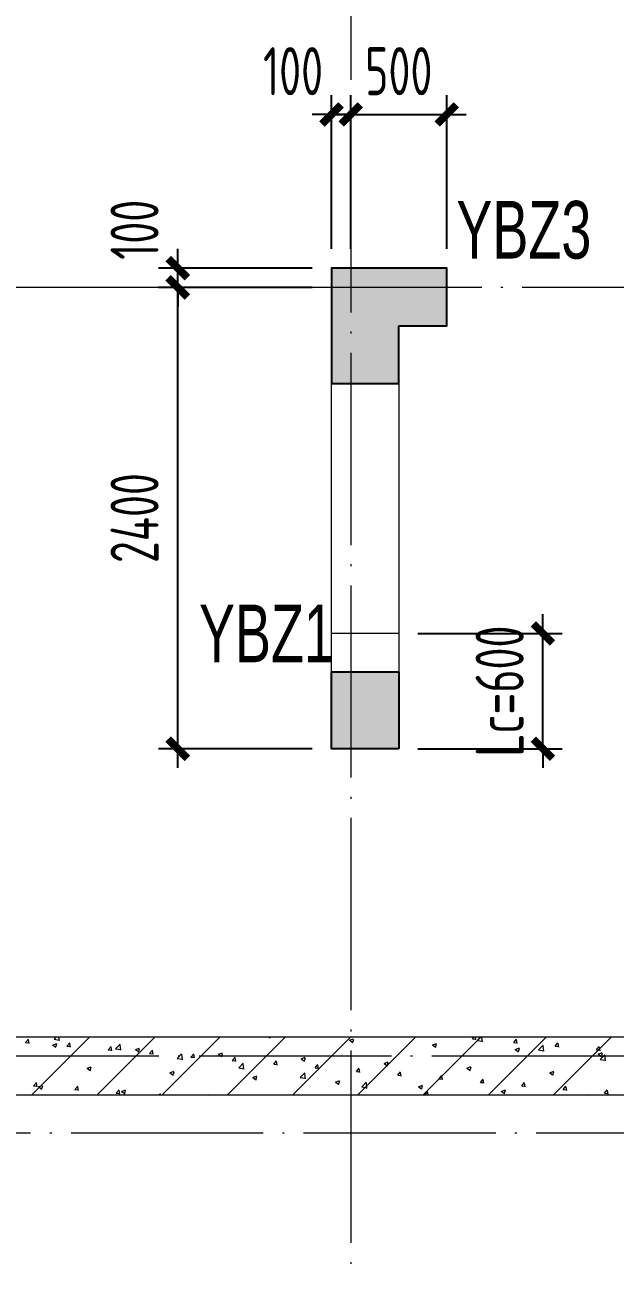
# Model space of a CAD drawing. Extents: x 5874492 to 7194610, y -939842 to -279257.
# Drawn here: x 6299649 to 6302720, y -477011 to -470524 of the extents above; entities that cross this region are included whole.
import ezdxf

# ---------------------------------------------------------------- set-up
doc = ezdxf.new("R2010")
doc.units = 0
doc.header["$LTSCALE"] = 1000
doc.linetypes.add('DOTE', pattern=[2.42, 2, -0.2, 0.02, -0.2])
for name, color, linetype, lineweight in [('A-标注-内部轴号', 105, 'Continuous', 15), ('A-轴线-塔楼', 1, 'DOTE', 9), ('A-轴线-隔墙', 41, 'DOTE', 9), ('S-基础-DQ', 6, 'Continuous', 20), ('S-基础-HATCH', 251, 'Continuous', 20), ('S-墙柱-DIM', 3, 'Continuous', 20), ('S-墙柱-Lc填充', 8, 'Continuous', 20), ('S-墙柱-WALL', 6, 'Continuous', 20), ('S-轴网-轴线', 1, 'DOTE', 9), ('S-通用-TEXT', 7, 'Continuous', 20)]:
    doc.layers.add(name, color=color, linetype=linetype, lineweight=lineweight)
doc.layers.add('COLU_TH', color=5, linetype='Continuous')
doc.styles.add('BW_Dim', font='Bweng.shx', dxfattribs={"width": 0.7, "bigfont": 'hztxt.shx'})
doc.styles.add('TSSD_Dimension', font='tssdeng.shx', dxfattribs={"width": 0.7, "bigfont": 'tssdchn.shx'})
doc.dimstyles.new('TSSD_100_100', dxfattribs={"dimtxt": 250, "dimasz": 100, "dimexe": 100, "dimexo": 100, "dimgap": 100, "dimtad": 1, "dimdec": 0, "dimzin": 0, "dimdsep": 46, "dimtxsty": 'TSSD_Dimension', "dimblk": 'ARCHTICK', "dimcen": 0, "dimdle": 100, "dimclrt": 7, "dimadec": 0, "dimazin": 0, "dimtfac": 1, "dimtdec": 0, "dimtix": 1, "dimtmove": 2, "dimatfit": 0, "dimfxl": 0, "dimtolj": 1, "dimtzin": 0, "dimarcsym": 0})

# ---------------------------------------------------------------- blocks, each defined once
blk = doc.blocks.new('_ArchTick')
at = {"color": 0, "linetype": 'ByBlock', "const_width": 0.4}
blk.add_lwpolyline([(-0.5, -0.5), (0.5, 0.5)], dxfattribs=at)
blk = doc.blocks.new('*D2040')
at = {"layer": 'Defpoints', "color": 0, "transparency": 16777216}
for p in [(6300444.5, -471889.2), (6301244.5, -471889.2), (6301244.5, -474289.2)]:
    blk.add_point(p, dxfattribs=at)
at = {"layer": 'S-墙柱-DIM', "color": 0, "lineweight": -2, "transparency": 16777216}
for p, q in [((6300444.5, -474389.2), (6300444.5, -471789.2)), ((6301144.5, -471889.2), (6300344.5, -471889.2)), ((6301144.5, -474289.2), (6300344.5, -474289.2))]:
    blk.add_line(p, q, dxfattribs=at)
at = {"layer": 'S-墙柱-DIM', "color": 0, "lineweight": -2, "transparency": 16777216, "xscale": 100, "yscale": 100, "zscale": 100}
for p, rotation in [((6300444.5, -471889.2), 90), ((6300444.5, -474289.2), 270)]:
    blk.add_blockref('_ArchTick', p, dxfattribs=dict(at, rotation=rotation))
at = {"layer": 'S-墙柱-DIM', "color": 7, "transparency": 16777216, "insert": (6300219.5, -473089.2), "char_height": 250, "attachment_point": 5, "rotation": 90, "style": 'TSSD_Dimension'}
blk.add_mtext('\\A1;2400', dxfattribs=at)
blk = doc.blocks.new('*D2041')
at = {"layer": 'Defpoints', "color": 0, "transparency": 16777216}
for p in [(6300444.5, -471789.2), (6301244.5, -471789.2), (6301244.5, -471889.2)]:
    blk.add_point(p, dxfattribs=at)
at = {"layer": 'S-墙柱-DIM', "color": 0, "lineweight": -2, "transparency": 16777216}
for p, q in [((6300444.5, -471789.2), (6300444.5, -471689.2)), ((6301144.5, -471789.2), (6300344.5, -471789.2)), ((6300444.5, -471889.2), (6300444.5, -471789.2)), ((6301144.5, -471889.2), (6300344.5, -471889.2)), ((6300444.5, -471889.2), (6300444.5, -471989.2))]:
    blk.add_line(p, q, dxfattribs=at)
at = {"layer": 'S-墙柱-DIM', "color": 0, "lineweight": -2, "transparency": 16777216, "xscale": 100, "yscale": 100, "zscale": 100}
for p, rotation in [((6300444.5, -471789.2), 270), ((6300444.5, -471889.2), 90)]:
    blk.add_blockref('_ArchTick', p, dxfattribs=dict(at, rotation=rotation))
at = {"layer": 'S-墙柱-DIM', "color": 7, "transparency": 16777216, "insert": (6300219.5, -471589.2), "char_height": 250, "attachment_point": 5, "rotation": 90, "style": 'TSSD_Dimension'}
blk.add_mtext('\\A1;100', dxfattribs=at)
blk = doc.blocks.new('*D2042')
at = {"layer": 'Defpoints', "color": 0, "transparency": 16777216}
for p in [(6301344.5, -470989.2), (6301244.5, -471789.2), (6301344.5, -471789.2)]:
    blk.add_point(p, dxfattribs=at)
at = {"layer": 'S-墙柱-DIM', "color": 0, "lineweight": -2, "transparency": 16777216}
for p, q in [((6301244.5, -471689.2), (6301244.5, -470889.2)), ((6301344.5, -471689.2), (6301344.5, -470889.2)), ((6301244.5, -470989.2), (6301144.5, -470989.2)), ((6301244.5, -470989.2), (6301344.5, -470989.2)), ((6301344.5, -470989.2), (6301444.5, -470989.2))]:
    blk.add_line(p, q, dxfattribs=at)
at = {"layer": 'S-墙柱-DIM', "color": 0, "lineweight": -2, "transparency": 16777216, "xscale": 100, "yscale": 100, "zscale": 100}
blk.add_blockref('_ArchTick', (6301244.5, -470989.2), dxfattribs=at)
at = {"layer": 'S-墙柱-DIM', "color": 0, "lineweight": -2, "transparency": 16777216, "xscale": 100, "yscale": 100, "zscale": 100, "rotation": 180}
blk.add_blockref('_ArchTick', (6301344.5, -470989.2), dxfattribs=at)
at = {"layer": 'S-墙柱-DIM', "color": 7, "transparency": 16777216, "insert": (6301044.5, -470764.2), "char_height": 250, "attachment_point": 5, "style": 'TSSD_Dimension'}
blk.add_mtext('\\A1;100', dxfattribs=at)
blk = doc.blocks.new('*D2043')
at = {"layer": 'Defpoints', "color": 0, "transparency": 16777216}
for p in [(6301844.5, -470989.2), (6301344.5, -471789.2), (6301844.5, -471789.2)]:
    blk.add_point(p, dxfattribs=at)
at = {"layer": 'S-墙柱-DIM', "color": 0, "lineweight": -2, "transparency": 16777216}
for p, q in [((6301344.5, -471689.2), (6301344.5, -470889.2)), ((6301844.5, -471689.2), (6301844.5, -470889.2)), ((6301344.5, -470989.2), (6301244.5, -470989.2)), ((6301344.5, -470989.2), (6301844.5, -470989.2)), ((6301844.5, -470989.2), (6301944.5, -470989.2))]:
    blk.add_line(p, q, dxfattribs=at)
at = {"layer": 'S-墙柱-DIM', "color": 0, "lineweight": -2, "transparency": 16777216, "xscale": 100, "yscale": 100, "zscale": 100}
blk.add_blockref('_ArchTick', (6301344.5, -470989.2), dxfattribs=at)
at = {"layer": 'S-墙柱-DIM', "color": 0, "lineweight": -2, "transparency": 16777216, "xscale": 100, "yscale": 100, "zscale": 100, "rotation": 180}
blk.add_blockref('_ArchTick', (6301844.5, -470989.2), dxfattribs=at)
at = {"layer": 'S-墙柱-DIM', "color": 7, "transparency": 16777216, "insert": (6301594.5, -470764.2), "char_height": 250, "attachment_point": 5, "style": 'TSSD_Dimension'}
blk.add_mtext('\\A1;500', dxfattribs=at)
blk = doc.blocks.new('*D2105')
at = {"layer": 'Defpoints', "color": 0, "transparency": 16777216}
for p in [(6301594.5, -473689.2), (6302344.5, -473689.2), (6301594.5, -474289.2)]:
    blk.add_point(p, dxfattribs=at)
at = {"layer": 'S-墙柱-DIM', "color": 0, "lineweight": -2, "transparency": 16777216}
for p, q in [((6302344.5, -473689.2), (6302344.5, -473589.2)), ((6301694.5, -473689.2), (6302444.5, -473689.2)), ((6302344.5, -474289.2), (6302344.5, -473689.2)), ((6301694.5, -474289.2), (6302444.5, -474289.2)), ((6302344.5, -474289.2), (6302344.5, -474389.2))]:
    blk.add_line(p, q, dxfattribs=at)
at = {"layer": 'S-墙柱-DIM', "color": 0, "lineweight": -2, "transparency": 16777216, "xscale": 100, "yscale": 100, "zscale": 100}
for p, rotation in [((6302344.5, -473689.2), 270), ((6302344.5, -474289.2), 90)]:
    blk.add_blockref('_ArchTick', p, dxfattribs=dict(at, rotation=rotation))
at = {"layer": 'S-墙柱-DIM', "color": 7, "transparency": 16777216, "insert": (6302119.5, -473989.2), "char_height": 250, "attachment_point": 5, "rotation": 90, "style": 'TSSD_Dimension'}
blk.add_mtext('\\A1;Lc=600', dxfattribs=at)
blk = doc.blocks.new('A$C3FF375C5')
at = {"layer": 'A-标注-内部轴号'}
blk.add_line((13158.2, 4000), (11880, 4000), dxfattribs=at)
at = {"layer": 'A-轴线-塔楼', "linetype": 'DOTE', "ltscale": 0.5}
for p, q in [((13700, 8500), (13700, -8548.9)), ((33741.8, 4000), (12955.9, 4000)), ((59891.4, 0), (-2283.6, 0))]:
    blk.add_line(p, q, dxfattribs=at)
at = {"layer": 'A-轴线-隔墙', "ltscale": 0.5}
blk.add_line((33814.3, -400), (-2283.6, -400), dxfattribs=at)
blk = doc.blocks.new('sfdgjhgfhgkjhk')
at = {"layer": 'S-基础-DQ'}
for points in [[(6945492.3, 358792.4), (6945492.3, 356336.1), (6963809.2, 356336.1), (6963809.2, 354236.1), (6966809.2, 354236.1), (6966809.2, 354586.1), (6971909.2, 354586.1), (6971909.2, 347036.1), (6977909.2, 347036.1), (6977909.2, 339686.1), (6931592.3, 339686.1), (6931592.3, 336293.7)], [(6931892.3, 336293.7), (6931892.3, 339386.1), (6978209.2, 339386.1), (6978209.2, 347336.1), (6972209.2, 347336.1), (6972209.2, 354886.1), (6966509.2, 354886.1), (6966509.2, 354536.1), (6964109.2, 354536.1), (6964109.2, 356636.1), (6945792.3, 356636.1), (6945792.3, 358792.4)]]:
    blk.add_lwpolyline(points, dxfattribs=at)
at = {"layer": 'S-基础-HATCH'}
for p, q in [((6942917, 339657.9), (6942931.5, 339675.1)), ((6942917, 339657.9), (6942934.9, 339656.3)), ((6942935.6, 339653), (6942932.1, 339671.8)), ((6942949.8, 339386.1), (6943249.8, 339686.1)), ((6943057.9, 339644.9), (6943078.9, 339653)), ((6943057.9, 339644.9), (6943072.8, 339634.9)), ((6943065.5, 339674.9), (6943076.3, 339686.1)), ((6943065.5, 339674.9), (6943092.2, 339670.7)), ((6943073.5, 339631.5), (6943079.6, 339649.7)), ((6943092.9, 339667.9), (6943090.7, 339686.1)), ((6943132.2, 339639), (6943146.6, 339656.3)), ((6943132.2, 339639), (6943150.1, 339637.5)), ((6943150.8, 339634.1), (6943147.3, 339652.9)), ((6943289.2, 339386.1), (6943589.2, 339686.1)), ((6943347.4, 339620.2), (6943361.8, 339637.4)), ((6943366, 339615.3), (6943362.5, 339634.1)), ((6943385.7, 339625.2), (6943409.1, 339649.6)), ((6943413, 339618.2), (6943409.7, 339646.7)), ((6943628.6, 339386.1), (6943928.6, 339686.1)), ((6943968, 339386.1), (6944268, 339686.1)), ((6944183.4, 339686.1), (6944187.2, 339683.6)), ((6944187.8, 339680.2), (6944189.8, 339686.1)), ((6944307.4, 339386.1), (6944607.4, 339686.1)), ((6944603.4, 339669.6), (6944624.4, 339677.7)), ((6944603.4, 339669.6), (6944618.3, 339659.5)), ((6944619, 339656.2), (6944625, 339674.3)), ((6944646.9, 339386.1), (6944946.9, 339686.1)), ((6944986.3, 339386.1), (6945286.3, 339686.1)), ((6945034.5, 339645.6), (6945055.5, 339653.6)), ((6945034.5, 339645.6), (6945049.4, 339635.5)), ((6945050.1, 339632.2), (6945056.2, 339650.3)), ((6945242.3, 339676.4), (6945250.5, 339686.1)), ((6945242.3, 339676.4), (6945260.3, 339674.9)), ((6945260.9, 339671.5), (6945258.2, 339686.1)), ((6945267, 339669.2), (6945283.2, 339686.1)), ((6945267, 339669.2), (6945293.6, 339665)), ((6945294.3, 339662.2), (6945291.5, 339686.1)), ((6945325.7, 339386.1), (6945625.7, 339686.1)), ((6945457.5, 339657.6), (6945472, 339674.8)), ((6945457.5, 339657.6), (6945475.5, 339656)), ((6945476.1, 339652.7), (6945472.6, 339671.5)), ((6945587.1, 339619.5), (6945610.5, 339643.9)), ((6945614.5, 339612.5), (6945611.1, 339641)), ((6945665.1, 339386.1), (6945965.1, 339686.1)), ((6945672.7, 339638.8), (6945687.2, 339656)), ((6945672.7, 339638.8), (6945690.6, 339637.2)), ((6945691.3, 339633.9), (6945687.8, 339652.7)), ((6945887.9, 339620), (6945902.3, 339637.2)), ((6945906.5, 339615.1), (6945903, 339633.9)), ((6943347.4, 339620.2), (6943365.3, 339618.6)), ((6943385.7, 339625.2), (6943412.4, 339621.1)), ((6943489, 339620.9), (6943510, 339629)), ((6943489, 339620.9), (6943504, 339610.8)), ((6943504.6, 339607.5), (6943510.7, 339625.6)), ((6943562.5, 339601.4), (6943577, 339618.6)), ((6943562.5, 339601.4), (6943580.5, 339599.8)), ((6943581.1, 339596.5), (6943577.7, 339615.3)), ((6943705.9, 339575.5), (6943729.2, 339599.9)), ((6943705.9, 339575.5), (6943732.6, 339571.4)), ((6943733.2, 339568.6), (6943729.9, 339597)), ((6943777.7, 339582.6), (6943792.2, 339599.8)), ((6943777.7, 339582.6), (6943795.7, 339581)), ((6943796.3, 339577.7), (6943792.8, 339596.5)), ((6943920.2, 339596.9), (6943941.2, 339604.9)), ((6943920.2, 339596.9), (6943935.1, 339586.8)), ((6943935.8, 339583.5), (6943941.8, 339601.6)), ((6943992.9, 339563.7), (6944007.4, 339581)), ((6944011.5, 339558.8), (6944008, 339577.6)), ((6944351.3, 339572.8), (6944372.3, 339580.9)), ((6944351.3, 339572.8), (6944366.2, 339562.8)), ((6944366.9, 339559.5), (6944373, 339577.6)), ((6945465.6, 339621.5), (6945486.7, 339629.6)), ((6945465.7, 339621.5), (6945480.6, 339611.5)), ((6945481.2, 339608.2), (6945487.3, 339626.3)), ((6945587.1, 339619.5), (6945613.8, 339615.4)), ((6945887.9, 339620), (6945905.8, 339618.4)), ((6945896.8, 339597.5), (6945917.8, 339605.6)), ((6945896.8, 339597.5), (6945911.7, 339587.5)), ((6945907.3, 339569.8), (6945930.7, 339594.2)), ((6945907.3, 339569.8), (6945934, 339565.7)), ((6945912.4, 339584.1), (6945918.5, 339602.3)), ((6945934.6, 339562.9), (6945931.3, 339591.3)), ((6943237, 339524.1), (6943258, 339532.2)), ((6943237, 339524.1), (6943251.9, 339514.1)), ((6943252.5, 339510.8), (6943258.6, 339528.9)), ((6943668.1, 339500.1), (6943689.1, 339508.2)), ((6943683.7, 339486.7), (6943689.8, 339504.9)), ((6943992.9, 339563.7), (6944010.8, 339562.2)), ((6944026, 339525.9), (6944049.4, 339550.2)), ((6944026, 339525.9), (6944052.7, 339521.8)), ((6944053.4, 339518.9), (6944050.1, 339547.4)), ((6944208.1, 339544.9), (6944222.5, 339562.1)), ((6944208.1, 339544.9), (6944226, 339543.3)), ((6944226.7, 339540), (6944223.2, 339558.8)), ((6944423.3, 339526.1), (6944437.7, 339543.3)), ((6944423.3, 339526.1), (6944441.2, 339524.5)), ((6944441.9, 339521.2), (6944438.4, 339540)), ((6944638.4, 339507.3), (6944652.9, 339524.5)), ((6944638.4, 339507.3), (6944656.4, 339505.7)), ((6944657, 339502.4), (6944653.6, 339521.2)), ((6944782.4, 339548.8), (6944803.4, 339556.9)), ((6944782.4, 339548.8), (6944797.4, 339538.7)), ((6944798, 339535.4), (6944804.1, 339553.6)), ((6944853.6, 339488.4), (6944868.1, 339505.7)), ((6945213.6, 339524.8), (6945234.6, 339532.8)), ((6945213.6, 339524.8), (6945228.5, 339514.7)), ((6945229.2, 339511.4), (6945235.3, 339529.5)), ((6945644.7, 339500.8), (6945665.7, 339508.8)), ((6945660.3, 339487.4), (6945666.4, 339505.5)), ((6942958.6, 339432.2), (6942973.1, 339449.4)), ((6942977.2, 339427.3), (6942973.8, 339446.1)), ((6943668.1, 339500.1), (6943683, 339490)), ((6944099.2, 339476.1), (6944120.2, 339484.1)), ((6944099.2, 339476.1), (6944114.2, 339466)), ((6944114.8, 339462.7), (6944120.9, 339480.8)), ((6944346.2, 339476.2), (6944369.6, 339500.6)), ((6944346.2, 339476.2), (6944372.9, 339472.1)), ((6944373.5, 339469.2), (6944370.2, 339497.7)), ((6944530.4, 339452.1), (6944551.4, 339460.1)), ((6944530.4, 339452.1), (6944545.3, 339442)), ((6944546, 339438.7), (6944552, 339456.8)), ((6944666.4, 339426.6), (6944689.8, 339450.9)), ((6944693.7, 339419.6), (6944690.4, 339448.1)), ((6944853.6, 339488.4), (6944871.5, 339486.9)), ((6944872.2, 339483.5), (6944868.7, 339502.3)), ((6945068.8, 339469.6), (6945083.3, 339486.8)), ((6945068.8, 339469.6), (6945086.7, 339468)), ((6945087.4, 339464.7), (6945083.9, 339483.5)), ((6945284, 339450.8), (6945298.4, 339468)), ((6945284, 339450.8), (6945301.9, 339449.2)), ((6945302.6, 339445.9), (6945299.1, 339464.7)), ((6945499.1, 339431.9), (6945513.6, 339449.2)), ((6945517.7, 339427.1), (6945514.3, 339445.9)), ((6945644.7, 339500.8), (6945659.6, 339490.7)), ((6942958.6, 339432.2), (6942976.6, 339430.6)), ((6942984.9, 339427.4), (6943005.9, 339435.4)), ((6942984.9, 339427.4), (6942999.8, 339417.3)), ((6943000.5, 339414), (6943006.6, 339432.1)), ((6943173.8, 339413.4), (6943188.3, 339430.6)), ((6943173.8, 339413.4), (6943191.7, 339411.8)), ((6943192.4, 339408.5), (6943188.9, 339427.3)), ((6943389, 339394.5), (6943403.5, 339411.8)), ((6943389, 339394.5), (6943406.9, 339393)), ((6943407.6, 339389.7), (6943404.1, 339408.5)), ((6943416, 339403.3), (6943437, 339411.4)), ((6943416, 339403.3), (6943431, 339393.3)), ((6943431.6, 339390), (6943437.7, 339408.1)), ((6943612.9, 339386.1), (6943618.6, 339393)), ((6943619.9, 339386.1), (6943619.3, 339389.6)), ((6943864.9, 339386.1), (6943868.2, 339387.4)), ((6944666.4, 339426.6), (6944693.1, 339422.4)), ((6944961.5, 339428), (6944982.5, 339436.1)), ((6944961.5, 339428), (6944976.4, 339418)), ((6944977.1, 339414.6), (6944983.2, 339432.8)), ((6944995.4, 339386.1), (6945009.9, 339401.3)), ((6945012, 339386.1), (6945010.6, 339398.4)), ((6945392.7, 339404), (6945413.7, 339412.1)), ((6945392.7, 339404), (6945407.6, 339393.9)), ((6945408.2, 339390.6), (6945414.3, 339408.7)), ((6945499.1, 339432), (6945517.1, 339430.4)), ((6945714.3, 339413.1), (6945728.8, 339430.4)), ((6945714.3, 339413.1), (6945732.3, 339411.6)), ((6945732.9, 339408.2), (6945729.5, 339427)), ((6945839.8, 339386.1), (6945844.8, 339388)), ((6945929.5, 339394.3), (6945944, 339411.5)), ((6945929.5, 339394.3), (6945947.4, 339392.7)), ((6945948.1, 339389.4), (6945944.6, 339408.2))]:
    blk.add_line(p, q, dxfattribs=at)

msp = doc.modelspace()

# ---------------------------------------------------------------- hatches: boundary and pattern name
at = {"layer": 'S-基础-HATCH'}
h = msp.add_hatch(color=256, dxfattribs=at)
h.paths.add_polyline_path([(6328994.5, -466659.2), (6328644.5, -466659.2), (6328644.5, -466189.2), (6328494.5, -466189.2), (6328494.5, -465989.2), (6328344.5, -465989.2), (6328344.5, -465689.2), (6328644.5, -465689.2), (6328644.5, -465389.2), (6328994.5, -465389.2)])
h.paths.add_polyline_path([(6293494.5, -466659.2), (6293844.5, -466659.2), (6293844.5, -466189.2), (6293994.5, -466189.2), (6293994.5, -465989.2), (6294144.5, -465989.2), (6294144.5, -465689.2), (6293844.5, -465689.2), (6293844.5, -465389.2), (6293494.5, -465389.2)])
h.paths.add_polyline_path([(6300644.5, -463139.2), (6300644.5, -463439.2), (6300944.5, -463439.2), (6300944.5, -463364.2), (6301144.5, -463364.2), (6301144.5, -462864.2), (6300944.5, -462864.2), (6300944.5, -462639.2), (6300644.5, -462639.2), (6300644.5, -462939.2), (6300344.5, -462939.2), (6300344.5, -463139.2)])
h.paths.add_polyline_path([(6314194.5, -464389.2), (6313894.5, -464389.2), (6313894.5, -463489.2), (6313594.5, -463489.2), (6313594.5, -463189.2), (6314394.6, -463189.2), (6314394.6, -463689.2), (6314194.5, -463689.2)])
h.paths.add_polyline_path([(6308294.5, -464389.2), (6308594.5, -464389.2), (6308594.5, -463489.2), (6308894.5, -463489.2), (6308894.5, -463189.2), (6308094.5, -463189.2), (6308094.5, -463689.2), (6308294.5, -463689.2)])
h.paths.add_polyline_path([(6311794.5, -463289.2), (6312294.5, -463289.2), (6312294.5, -462889.2), (6312494.5, -462889.2), (6312494.5, -463189.2), (6312794.5, -463189.2), (6312794.5, -463489.2), (6311794.5, -463489.2)])
h.paths.add_polyline_path([(6310694.5, -463289.2), (6310194.5, -463289.2), (6310194.5, -462889.2), (6309994.5, -462889.2), (6309994.5, -463189.2), (6309694.5, -463189.2), (6309694.5, -463489.2), (6310694.5, -463489.2)])
h.paths.add_polyline_path([(6312494.5, -461889.2), (6312294.5, -461889.2), (6312294.5, -461189.2), (6311994.5, -461189.2), (6311994.5, -460989.2), (6312894.5, -460989.2), (6312894.5, -461589.2), (6312494.5, -461589.2)])
h.paths.add_polyline_path([(6309994.5, -461889.2), (6310194.5, -461889.2), (6310194.5, -461189.2), (6310494.5, -461189.2), (6310494.5, -460989.2), (6309594.5, -460989.2), (6309594.5, -461589.2), (6309994.5, -461589.2)])
h.paths.add_polyline_path([(6320544.5, -464339.2), (6320844.5, -464339.2), (6320844.5, -463439.2), (6321144.5, -463439.2), (6321144.5, -463239.2), (6320844.5, -463239.2), (6320844.5, -462939.2), (6320544.5, -462939.2), (6320544.5, -463239.2), (6320344.5, -463239.2), (6320344.5, -463739.2), (6320544.5, -463739.2)])
h.paths.add_polyline_path([(6323344.5, -462789.2), (6323544.5, -462789.2), (6323544.5, -463439.2), (6323044.5, -463439.2), (6323044.5, -463239.2), (6323344.5, -463239.2)])
h.paths.add_polyline_path([(6325544.5, -475739.2), (6324794.5, -475739.2), (6324794.5, -475589.2), (6324794.5, -475289.2), (6324444.5, -475289.2), (6324444.5, -475589.2), (6324444.5, -475739.2), (6323744.5, -475739.2), (6323744.5, -476089.2), (6325544.5, -476089.2)])
h.paths.add_polyline_path([(6317044.5, -475739.2), (6317769.5, -475739.2), (6317769.5, -475589.2), (6317769.5, -475239.2), (6318119.5, -475239.2), (6318119.5, -475589.2), (6318119.5, -475739.2), (6318844.5, -475739.2), (6318844.5, -476089.2), (6317044.5, -476089.2)])
h.paths.add_polyline_path([(6310344.5, -475739.2), (6311069.5, -475739.2), (6311069.5, -475589.2), (6311069.5, -475239.2), (6311419.5, -475239.2), (6311419.5, -475589.2), (6311419.5, -475739.2), (6312144.5, -475739.2), (6312144.5, -476089.2), (6310344.5, -476089.2)])
h.paths.add_polyline_path([(6324444.5, -472639.2), (6324444.5, -472039.2), (6324794.5, -472039.2), (6324794.5, -472639.2)])
h.paths.add_polyline_path([(6303644.5, -475739.2), (6304369.5, -475739.2), (6304369.5, -475589.2), (6304369.5, -475239.2), (6304719.5, -475239.2), (6304719.5, -475589.2), (6304719.5, -475589.2), (6304719.5, -475739.2), (6305444.5, -475739.2), (6305444.5, -476089.2), (6303644.5, -476089.2)])
h.paths.add_polyline_path([(6296944.5, -475739.2), (6297694.5, -475739.2), (6297694.5, -475539.2), (6297694.5, -475239.2), (6298044.5, -475239.2), (6298044.5, -475539.2), (6298044.5, -475739.2), (6298744.5, -475739.2), (6298744.5, -476089.2), (6296944.5, -476089.2)])
h.paths.add_polyline_path([(6287894.5, -475789.2), (6287894.5, -475489.2), (6287544.5, -475489.2), (6287544.5, -476389.2), (6288044.5, -476389.2), (6288044.5, -475789.2)])
h.paths.add_polyline_path([(6287894.5, -468489.2), (6288634.5, -468489.2), (6288634.5, -468139.2), (6287544.5, -468139.2), (6287544.5, -468839.2), (6287894.5, -468839.2)])
h.paths.add_polyline_path([(6293494.5, -468489.2), (6293494.5, -468789.2), (6293844.5, -468789.2), (6293844.5, -468139.2), (6292919.5, -468139.2), (6292919.5, -468489.2)])
h.paths.add_polyline_path([(6293844.5, -470589.2), (6293844.5, -471189.2), (6293494.5, -471189.2), (6293494.5, -470589.2)])
h.paths.add_polyline_path([(6293494.5, -472239.2), (6293844.5, -472239.2), (6293844.5, -472839.2), (6293494.5, -472839.2)])
h.paths.add_polyline_path([(6293494.5, -475789.2), (6293244.5, -475789.2), (6293244.5, -476389.2), (6293844.5, -476389.2), (6293844.5, -475489.2), (6293494.5, -475489.2)])
h.paths.add_polyline_path([(6297694.5, -472039.2), (6298044.5, -472039.2), (6298044.5, -472639.2), (6297694.5, -472639.2)])
h.paths.add_polyline_path([(6293494.5, -461389.2), (6293494.5, -461689.2), (6293844.5, -461689.2), (6293844.5, -460639.2), (6293194.5, -460639.2), (6293194.5, -461389.2)])
h.paths.add_polyline_path([(6296144.5, -465689.2), (6296544.5, -465689.2), (6296544.5, -465989.2), (6296144.5, -465989.2)])
h.paths.add_polyline_path([(6300644.5, -460839.2), (6300344.5, -460839.2), (6300344.5, -460539.2), (6301244.5, -460539.2), (6301244.5, -461139.2), (6300944.5, -461139.2), (6300944.5, -461439.2), (6300644.5, -461439.2)])
h.paths.add_polyline_path([(6300944.5, -464339.2), (6300644.5, -464339.2), (6300644.5, -463939.2), (6300944.5, -463939.2)])
h.paths.add_polyline_path([(6298544.5, -460839.2), (6298544.5, -461339.2), (6298344.5, -461339.2), (6298344.5, -460539.2), (6298844.5, -460539.2), (6298844.5, -460839.2)])
h.paths.add_polyline_path([(6298544.5, -462939.2), (6298544.5, -462439.2), (6298344.5, -462439.2), (6298344.5, -463139.2), (6298844.5, -463139.2), (6298844.5, -462939.2)])
h.paths.add_polyline_path([(6300619.5, -465989.2), (6300619.5, -465689.2), (6301019.5, -465689.2), (6301019.5, -465989.2)])
h.paths.add_polyline_path([(6302244.5, -465989.2), (6302244.5, -466329.2), (6302744.5, -466329.2), (6302744.5, -465689.2), (6301944.5, -465689.2), (6301944.5, -465989.2)])
h.paths.add_polyline_path([(6298044.5, -468389.2), (6297694.5, -468389.2), (6297694.5, -467989.2), (6298044.5, -467989.2)])
h.paths.add_polyline_path([(6298044.5, -465989.2), (6298294.5, -465989.2), (6298294.5, -465689.2), (6297694.5, -465689.2), (6297694.5, -466289.2), (6298044.5, -466289.2)])
h.paths.add_polyline_path([(6301594.5, -470189.2), (6301244.5, -470189.2), (6301244.5, -469789.2), (6301594.5, -469789.2)])
h.paths.add_polyline_path([(6301594.5, -467789.2), (6302494.5, -467789.2), (6302494.5, -467489.2), (6301244.5, -467489.2), (6301244.5, -468089.2), (6301594.5, -468089.2)])
h.paths.add_polyline_path([(6307494.5, -467789.2), (6307494.5, -468089.2), (6307844.5, -468089.2), (6307844.5, -467489.2), (6306594.5, -467489.2), (6306594.5, -467789.2)])
h.paths.add_polyline_path([(6307844.5, -469789.2), (6307844.5, -470189.2), (6307494.5, -470189.2), (6307494.5, -469789.2)])
h.paths.add_polyline_path([(6305044.5, -467489.2), (6305044.5, -467689.2), (6304719.5, -467689.2), (6304719.5, -467989.2), (6304369.5, -467989.2), (6304369.5, -467689.2), (6304044.5, -467689.2), (6304044.5, -467489.2)])
h.paths.add_polyline_path([(6304719.5, -470189.2), (6304369.5, -470189.2), (6304369.5, -469789.2), (6304719.5, -469789.2)])
h.paths.add_polyline_path([(6301594.5, -474289.2), (6301244.5, -474289.2), (6301244.5, -473889.2), (6301594.5, -473889.2)])
h.paths.add_polyline_path([(6301594.5, -472089.2), (6301844.5, -472089.2), (6301844.5, -471789.2), (6301244.5, -471789.2), (6301244.5, -472389.2), (6301594.5, -472389.2)])
h.paths.add_polyline_path([(6307494.5, -472089.2), (6307494.5, -472389.2), (6307844.5, -472389.2), (6307844.5, -471789.2), (6307244.5, -471789.2), (6307244.5, -472089.2)])
h.paths.add_polyline_path([(6307844.5, -473889.2), (6307844.5, -474289.2), (6307494.5, -474289.2), (6307494.5, -473889.2)])
h.paths.add_polyline_path([(6304369.5, -471389.2), (6304719.5, -471389.2), (6304719.5, -471989.2), (6304369.5, -471989.2)])
h.paths.add_polyline_path([(6311069.5, -472039.2), (6311419.5, -472039.2), (6311419.5, -472639.2), (6311069.5, -472639.2)])
h.paths.add_polyline_path([(6320894.5, -467789.2), (6320894.5, -468089.2), (6321244.5, -468089.2), (6321244.5, -467489.2), (6319994.5, -467489.2), (6319994.5, -467789.2)])
h.paths.add_polyline_path([(6321244.5, -469789.2), (6321244.5, -470189.2), (6320894.5, -470189.2), (6320894.5, -469789.2)])
h.paths.add_polyline_path([(6320894.5, -472089.2), (6320894.5, -472389.2), (6321244.5, -472389.2), (6321244.5, -471789.2), (6320644.5, -471789.2), (6320644.5, -472089.2)])
h.paths.add_polyline_path([(6321244.5, -473889.2), (6321244.5, -474289.2), (6320894.5, -474289.2), (6320894.5, -473889.2)])
h.paths.add_polyline_path([(6318444.5, -467489.2), (6318444.5, -467689.2), (6318119.5, -467689.2), (6318119.5, -467989.2), (6317769.5, -467989.2), (6317769.5, -467689.2), (6317444.5, -467689.2), (6317444.5, -467489.2)])
h.paths.add_polyline_path([(6318119.5, -470189.2), (6317769.5, -470189.2), (6317769.5, -469789.2), (6318119.5, -469789.2)])
h.paths.add_polyline_path([(6314994.5, -470189.2), (6314644.5, -470189.2), (6314644.5, -469789.2), (6314994.5, -469789.2)])
h.paths.add_polyline_path([(6314994.5, -467789.2), (6315894.5, -467789.2), (6315894.5, -467489.2), (6314644.5, -467489.2), (6314644.5, -468089.2), (6314994.5, -468089.2)])
h.paths.add_polyline_path([(6317769.5, -471389.2), (6318119.5, -471389.2), (6318119.5, -471989.2), (6317769.5, -471989.2)])
h.paths.add_polyline_path([(6314994.5, -474289.2), (6314644.5, -474289.2), (6314644.5, -473889.2), (6314994.5, -473889.2)])
h.paths.add_polyline_path([(6314994.5, -472089.2), (6315244.5, -472089.2), (6315244.5, -471789.2), (6314644.5, -471789.2), (6314644.5, -472389.2), (6314994.5, -472389.2)])
h.paths.add_polyline_path([(6328994.5, -475789.2), (6328994.5, -475489.2), (6328644.5, -475489.2), (6328644.5, -476389.2), (6329244.5, -476389.2), (6329244.5, -475789.2)])
h.paths.add_polyline_path([(6328644.5, -472839.2), (6328644.5, -472239.2), (6328994.5, -472239.2), (6328994.5, -472839.2)])
h.paths.add_polyline_path([(6328994.5, -471189.2), (6328644.5, -471189.2), (6328644.5, -470789.2), (6328994.5, -470789.2)])
h.paths.add_polyline_path([(6328994.5, -468489.2), (6329344.5, -468489.2), (6329344.5, -468139.2), (6328644.5, -468139.2), (6328644.5, -468789.2), (6328994.5, -468789.2)])
h.paths.add_polyline_path([(6328994.3, -461289.2), (6329294.5, -461289.2), (6329294.5, -460639.2), (6328644.5, -460639.2), (6328644.5, -461589.2), (6328994.3, -461589.2)])
h.paths.add_polyline_path([(6326344.5, -465989.2), (6325944.5, -465989.2), (6325944.5, -465689.2), (6326344.5, -465689.2)])
h.paths.add_polyline_path([(6324444.5, -465989.2), (6324444.5, -466289.2), (6324794.5, -466289.2), (6324794.5, -465689.2), (6324194.5, -465689.2), (6324194.5, -465989.2)])
h.paths.add_polyline_path([(6324794.5, -467989.2), (6324794.5, -468389.2), (6324444.5, -468389.2), (6324444.5, -467989.2)])
h.paths.add_polyline_path([(6320844.5, -461239.2), (6321144.5, -461239.2), (6321144.5, -460939.2), (6320244.5, -460939.2), (6320244.5, -461539.2), (6320544.5, -461539.2), (6320544.5, -461839.2), (6320844.5, -461839.2)])
h.paths.add_polyline_path([(6323344.5, -461239.2), (6323344.5, -461689.2), (6323544.5, -461689.2), (6323544.5, -460639.2), (6323044.5, -460639.2), (6323044.5, -460939.2), (6322744.5, -460939.2), (6322744.5, -461239.2)])
h.paths.add_polyline_path([(6320244.5, -465989.2), (6320544.5, -465989.2), (6320544.5, -465689.2), (6319744.5, -465689.2), (6319744.5, -466329.2), (6320244.5, -466329.2)])
h.paths.add_polyline_path([(6321594.5, -465689.2), (6321869.5, -465689.2), (6321869.5, -465989.2), (6321594.5, -465989.2)])
h.paths.add_polyline_path([(6313894.5, -465989.2), (6313894.5, -465689.2), (6314294.5, -465689.2), (6314294.5, -465989.2)])
h.paths.add_polyline_path([(6315644.5, -465989.2), (6315644.5, -466329.2), (6316144.5, -466329.2), (6316144.5, -465689.2), (6315344.5, -465689.2), (6315344.5, -465989.2)])
h.paths.add_polyline_path([(6311694.5, -465689.2), (6311694.5, -465989.2), (6311419.5, -465989.2), (6311419.5, -466289.2), (6311069.5, -466289.2), (6311069.5, -465989.2), (6310994.5, -465989.2), (6310994.5, -465689.2)])
h.paths.add_polyline_path([(6311419.5, -468389.2), (6311069.5, -468389.2), (6311069.5, -467989.2), (6311419.5, -467989.2)])
h.paths.add_polyline_path([(6306844.5, -465989.2), (6307144.5, -465989.2), (6307144.5, -465689.2), (6306344.5, -465689.2), (6306344.5, -466329.2), (6306844.5, -466329.2)])
h.paths.add_polyline_path([(6308194.5, -465689.2), (6308594.5, -465689.2), (6308594.5, -465989.2), (6308194.5, -465989.2)])
h.paths.add_polyline_path([(6334594.5, -468489.2), (6334444.5, -468489.2), (6333854.5, -468489.2), (6333854.5, -468139.2), (6334944.5, -468139.2), (6334944.5, -468989.2), (6334594.5, -468989.2)])
h.paths.add_polyline_path([(6334594.5, -475789.2), (6334444.5, -475789.2), (6334444.5, -476389.2), (6334944.5, -476389.2), (6334944.5, -475489.2), (6334594.5, -475489.2)])

# ---------------------------------------------------------------- linework, layer by layer
at = {"layer": 'COLU_TH'}
for points in [[(6301594.5, -472089.2), (6301844.5, -472089.2), (6301844.5, -471789.2), (6301244.5, -471789.2), (6301244.5, -472389.2), (6301594.5, -472389.2)], [(6301594.5, -474289.2), (6301244.5, -474289.2), (6301244.5, -473889.2), (6301594.5, -473889.2)]]:
    msp.add_lwpolyline(points, close=True, dxfattribs=at)
at = {"layer": 'S-墙柱-Lc填充'}
msp.add_line((6301594.5, -473689.2), (6301244.5, -473689.2), dxfattribs=at)
at = {"layer": 'S-墙柱-WALL'}
msp.add_lwpolyline([(6301594.5, -474289.2), (6301244.5, -474289.2), (6301244.5, -471789.2), (6301844.5, -471789.2), (6301844.5, -472089.2), (6301594.5, -472089.2)], close=True, dxfattribs=at)

# ---------------------------------------------------------------- block references
msp.add_blockref('sfdgjhgfhgkjhk', (-643264.6, -815475.3))
at = {"layer": 'S-轴网-轴线', "ltscale": 0.2}
msp.add_blockref('A$C3FF375C5', (6287644.5, -475889.2), dxfattribs=at)

# ---------------------------------------------------------------- texts
at = {"layer": 'S-通用-TEXT', "style": 'BW_Dim', "width": 0.7}
msp.add_text('YBZ3', height=300, dxfattribs=at).set_placement((6301894.5, -471739.2))
at = {"layer": 'S-通用-TEXT', "color": 6, "style": 'BW_Dim', "width": 0.7}
msp.add_text('YBZ1', height=300, dxfattribs=at).set_placement((6300555, -473839.2))

# ---------------------------------------------------------------- dimensions: what is measured, and where the dimension line sits
at = {"layer": 'S-墙柱-DIM'}
dim = msp.add_linear_dim(base=(6301344.5, -470989.2), p1=(6301244.5, -471789.2), p2=(6301344.5, -471789.2), dimstyle='TSSD_100_100', dxfattribs=at)
dim.commit()
dim.dimension.update_dxf_attribs({"geometry": '*D2042', "text_midpoint": (6301044.5, -470764.2), "dimtype": 128})
dim = msp.add_linear_dim(base=(6301844.5, -470989.2), p1=(6301344.5, -471789.2), p2=(6301844.5, -471789.2), dimstyle='TSSD_100_100', dxfattribs=at)
dim.commit()
dim.dimension.update_dxf_attribs({"geometry": '*D2043', "text_midpoint": (6301594.5, -470764.2)})
dim = msp.add_linear_dim(base=(6300444.5, -471789.2), p1=(6301244.5, -471889.2), p2=(6301244.5, -471789.2), angle=90, dimstyle='TSSD_100_100', dxfattribs=at)
dim.commit()
dim.dimension.update_dxf_attribs({"geometry": '*D2041', "text_midpoint": (6300219.5, -471589.2), "dimtype": 128})
dim = msp.add_linear_dim(base=(6300444.5, -471889.2), p1=(6301244.5, -474289.2), p2=(6301244.5, -471889.2), angle=90, dimstyle='TSSD_100_100', dxfattribs=at)
dim.commit()
dim.dimension.update_dxf_attribs({"geometry": '*D2040', "text_midpoint": (6300219.5, -473089.2)})
dim = msp.add_linear_dim(base=(6302344.5, -473689.2), p1=(6301594.5, -474289.2), p2=(6301594.5, -473689.2), angle=90, text='Lc=<>', dimstyle='TSSD_100_100', dxfattribs=at)
dim.commit()
dim.dimension.update_dxf_attribs({"geometry": '*D2105', "text_midpoint": (6302119.5, -473989.2)})

doc.saveas('drawing.dxf')
